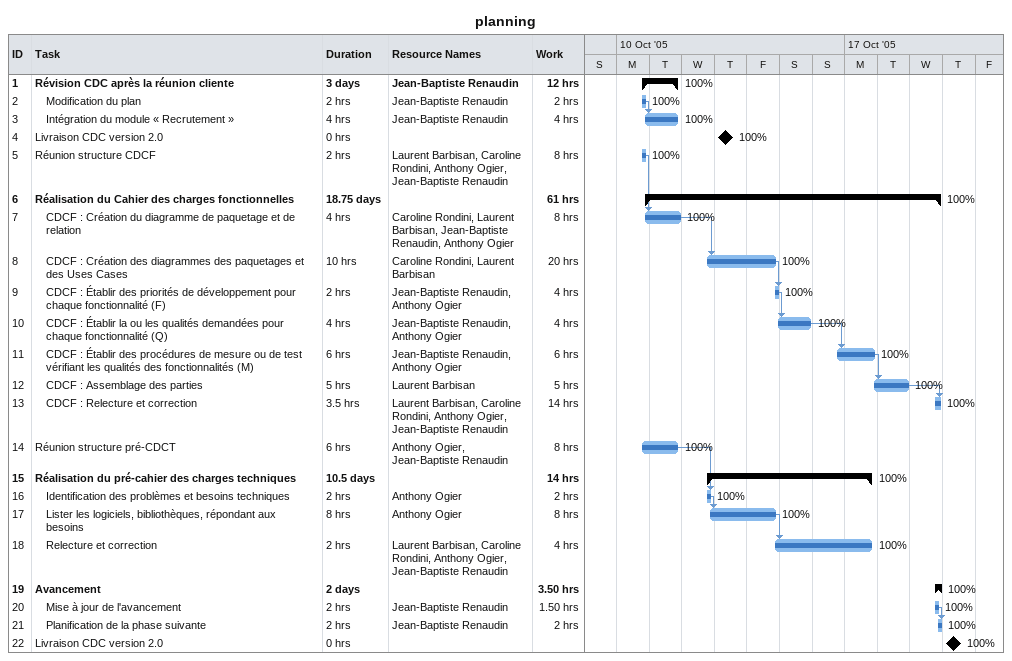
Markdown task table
planning

| ID | Level | Task | Duration | Start | Finish | Predecessors | Resources | % complete | Work (h) |
|---|---|---|---|---|---|---|---|---|---|
| 1 | 1 | **Révision CDC après la réunion cliente** | 3d | 2005-10-10 | 2005-10-11 |  | Jean-Baptiste Renaudin | 100 | 12 |
| 2 | 2 | Modification du plan | 2h | 2005-10-10 | 2005-10-10 |  | Jean-Baptiste Renaudin | 100 | 2 |
| 3 | 2 | Intégration du module « Recrutement » | 4h | 2005-10-10 | 2005-10-11 | 2 | Jean-Baptiste Renaudin | 100 | 4 |
| 4 | 1 | Livraison CDC version 2.0 | 0h | 2005-10-13 | 2005-10-13 |  |  | 100 |  |
| 5 | 1 | Réunion structure CDCF | 2h | 2005-10-10 | 2005-10-10 |  | Laurent Barbisan, Caroline Rondini, Anthony Ogier, Jean-Baptiste Renaudin | 100 | 8 |
| 6 | 1 | **Réalisation du Cahier des charges fonctionnelles** | 18.75d | 2005-10-10 | 2005-10-19 |  |  | 100 | 61 |
| 7 | 2 | CDCF : Création du diagramme de paquetage et de relation | 4h | 2005-10-10 | 2005-10-11 | 5 | Caroline Rondini, Laurent Barbisan, Jean-Baptiste Renaudin, Anthony Ogier | 100 | 8 |
| 8 | 2 | CDCF : Création des diagrammes des paquetages et des Uses Cases | 10h | 2005-10-12 | 2005-10-14 | 7 | Caroline Rondini, Laurent Barbisan | 100 | 20 |
| 9 | 2 | CDCF : Établir des priorités de développement pour chaque fonctionnalité (F) | 2h | 2005-10-14 | 2005-10-14 | 8 | Jean-Baptiste Renaudin, Anthony Ogier | 100 | 4 |
| 10 | 2 | CDCF : Établir la ou les qualités demandées pour chaque fonctionnalité (Q) | 4h | 2005-10-14 | 2005-10-15 | 9 | Jean-Baptiste Renaudin, Anthony Ogier | 100 | 4 |
| 11 | 2 | CDCF : Établir des procédures de mesure ou de test vérifiant les qualités des fonctionnalités (M) | 6h | 2005-10-16 | 2005-10-17 | 10 | Jean-Baptiste Renaudin, Anthony Ogier | 100 | 6 |
| 12 | 2 | CDCF : Assemblage des parties | 5h | 2005-10-17 | 2005-10-18 | 11 | Laurent Barbisan | 100 | 5 |
| 13 | 2 | CDCF : Relecture et correction | 3.5h | 2005-10-19 | 2005-10-19 | 12 | Laurent Barbisan, Caroline Rondini, Anthony Ogier, Jean-Baptiste Renaudin | 100 | 14 |
| 14 | 1 | Réunion structure pré-CDCT | 6h | 2005-10-10 | 2005-10-11 |  | Anthony Ogier, Jean-Baptiste Renaudin | 100 | 8 |
| 15 | 1 | **Réalisation du pré-cahier des charges techniques** | 10.5d | 2005-10-12 | 2005-10-17 |  |  | 100 | 14 |
| 16 | 2 | Identification des problèmes et besoins techniques | 2h | 2005-10-12 | 2005-10-12 | 14 | Anthony Ogier | 100 | 2 |
| 17 | 2 | Lister les logiciels, bibliothèques, répondant aux besoins | 8h | 2005-10-12 | 2005-10-14 | 16 | Anthony Ogier | 100 | 8 |
| 18 | 2 | Relecture et correction | 2h | 2005-10-14 | 2005-10-17 | 17 | Laurent Barbisan, Caroline Rondini, Anthony Ogier, Jean-Baptiste Renaudin | 100 | 4 |
| 19 | 1 | **Avancement** | 2d | 2005-10-19 | 2005-10-19 |  |  | 100 | 3.50 |
| 20 | 2 | Mise à jour de l'avancement | 2h | 2005-10-19 | 2005-10-19 |  | Jean-Baptiste Renaudin | 100 | 1.50 |
| 21 | 2 | Planification de la phase suivante | 2h | 2005-10-19 | 2005-10-19 | 20 | Jean-Baptiste Renaudin | 100 | 2 |
| 22 | 1 | Livraison CDC version 2.0 | 0h | 2005-10-20 | 2005-10-20 |  |  | 100 |  |
